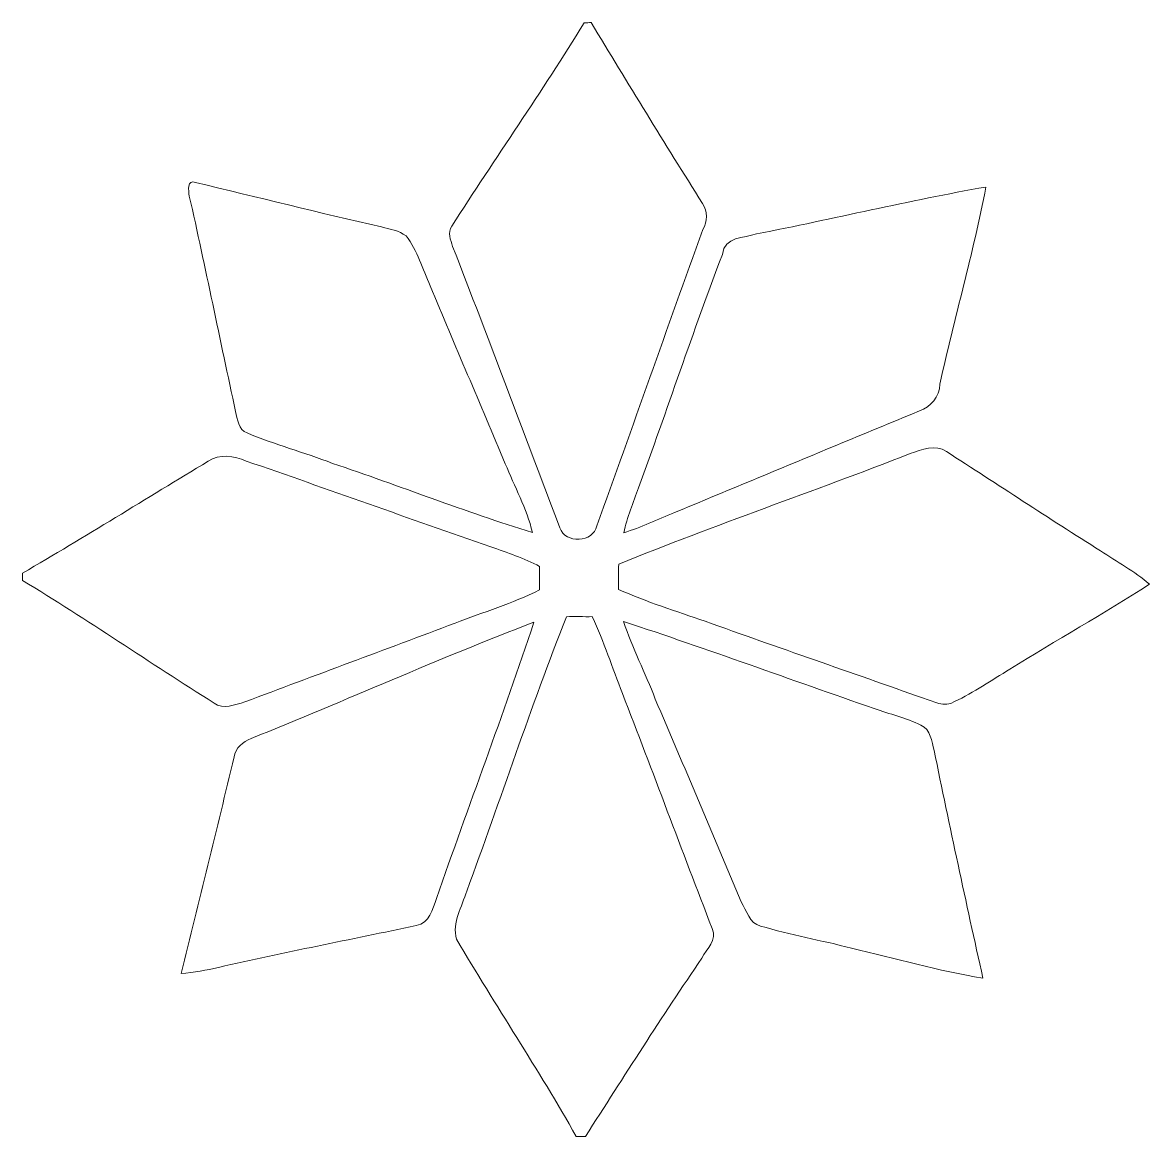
# Model space of a CAD drawing. Header units: centimetres. Extents: x -16.3 to 16.3, y -16.1 to 16.1.
# Drawn here: x -7.24 to 7.21, y -7.12 to 7.16 of the extents above; entities that cross this region are included whole.
import ezdxf

# ---------------------------------------------------------------- set-up
doc = ezdxf.new("R2010")
doc.units = ezdxf.units.CM
doc.header["$MEASUREMENT"] = 0
doc.layers.add('Layer 1', color=7, linetype='Continuous')

msp = doc.modelspace()

# ---------------------------------------------------------------- linework, layer by layer
at = {"layer": 'Layer 1', "color": 252, "lineweight": 9}
for points, knots in [([(-0.03668, 7.15452), (-0.57926, 6.27045), (-1.17792, 5.42026), (-1.73672, 4.54607), (-1.73672, 4.54607), (-1.78823, 4.46563), (-1.75189, 4.36968), (-1.72508, 4.28783), (-1.72508, 4.28783), (-1.25694, 3.08909), (-0.80539, 1.8833), (-0.34854, 0.68068), (-0.34854, 0.68068), (-0.28045, 0.46972), (0.07903, 0.48806), (0.12665, 0.70608), (0.12665, 0.70608), (0.58279, 1.97008), (1.02553, 3.24008), (1.48626, 4.50268), (1.48626, 4.50268), (1.54658, 4.60921), (1.54764, 4.73798), (1.47885, 4.83817), (1.47885, 4.83817), (0.99837, 5.60829), (0.51859, 6.37911), (0.05186, 7.15769), (0.05186, 7.15769), (0.02964, 7.15698), (-0.01446, 7.15522), (-0.03668, 7.15452), (-0.03668, 7.15452), (-0.03668, 7.15452), (-0.03668, 7.15452), (-0.03668, 7.15452)], [0, 0, 0, 0, 0.1, 0.1, 0.1, 0.1, 0.2, 0.2, 0.2, 0.2, 0.3, 0.3, 0.3, 0.3, 0.4, 0.4, 0.4, 0.4, 0.5, 0.5, 0.5, 0.5, 0.6, 0.6, 0.6, 0.6, 0.7, 0.7, 0.7, 0.7, 0.8, 0.8, 0.8, 0.8, 1, 1, 1, 1]), ([(-5.10188, 4.93272), (-4.89338, 4.01408), (-4.70887, 3.09051), (-4.50814, 2.17011), (-4.50814, 2.17011), (-4.48486, 2.07556), (-4.47357, 1.93446), (-4.36139, 1.89636), (-4.36139, 1.89636), (-4.00438, 1.74536), (-3.6269, 1.64623), (-3.26531, 1.50618), (-3.26531, 1.50618), (-2.40806, 1.21761), (-1.56492, 0.88529), (-0.70061, 0.6193), (-0.70061, 0.6193), (-0.77505, 0.92833), (-0.93133, 1.20844), (-1.04916, 1.50195), (-1.04916, 1.50195), (-1.36595, 2.26395), (-1.69933, 3.01924), (-2.01224, 3.78301), (-2.01224, 3.78301), (-2.10819, 3.99961), (-2.17734, 4.23245), (-2.32163, 4.42401), (-2.32163, 4.42401), (-2.41441, 4.48856), (-2.52835, 4.50974), (-2.6356, 4.53689), (-2.6356, 4.53689), (-3.43393, 4.71575), (-4.22663, 4.91931), (-5.02284, 5.10628), (-5.02284, 5.10628), (-5.13291, 5.15108), (-5.11316, 4.99834), (-5.10188, 4.93272), (-5.10188, 4.93272), (-5.10188, 4.93272), (-5.10188, 4.93272), (-5.10188, 4.93272)], [0, 0, 0, 0, 0.08333333, 0.08333333, 0.08333333, 0.08333333, 0.16666667, 0.16666667, 0.16666667, 0.16666667, 0.25, 0.25, 0.25, 0.25, 0.33333333, 0.33333333, 0.33333333, 0.33333333, 0.41666667, 0.41666667, 0.41666667, 0.41666667, 0.5, 0.5, 0.5, 0.5, 0.58333333, 0.58333333, 0.58333333, 0.58333333, 0.66666667, 0.66666667, 0.66666667, 0.66666667, 0.75, 0.75, 0.75, 0.75, 0.83333333, 0.83333333, 0.83333333, 0.83333333, 1, 1, 1, 1]), ([(2.17488, 4.44694), (2.01119, 4.39544), (1.75931, 4.41449), (1.73497, 4.18448), (1.73497, 4.18448), (1.35926, 3.19458), (1.02447, 2.18916), (0.66111, 1.19433), (0.66111, 1.19433), (0.5895, 1.00453), (0.51436, 0.81509), (0.46955, 0.61647), (0.46955, 0.61647), (0.69357, 0.68386), (0.90488, 0.78616), (1.12113, 0.87506), (1.12113, 0.87506), (2.16818, 1.31039), (3.21558, 1.74431), (4.26262, 2.17928), (4.26262, 2.17928), (4.40902, 2.2329), (4.51944, 2.35743), (4.52509, 2.52112), (4.52509, 2.52112), (4.70924, 3.36673), (4.95406, 4.19858), (5.11528, 5.04913), (5.11528, 5.04913), (4.13033, 4.87381), (3.15631, 4.64132), (2.17488, 4.44694), (2.17488, 4.44694), (2.17488, 4.44694), (2.17488, 4.44694), (2.17488, 4.44694)], [0, 0, 0, 0, 0.1, 0.1, 0.1, 0.1, 0.2, 0.2, 0.2, 0.2, 0.3, 0.3, 0.3, 0.3, 0.4, 0.4, 0.4, 0.4, 0.5, 0.5, 0.5, 0.5, 0.6, 0.6, 0.6, 0.6, 0.7, 0.7, 0.7, 0.7, 0.8, 0.8, 0.8, 0.8, 1, 1, 1, 1]), ([(4.1455, 1.63142), (2.90337, 1.14776), (1.64148, 0.7149), (0.40605, 0.21431), (0.40605, 0.21431), (0.40217, 0.10636), (0.40006, -0.00159), (0.40217, -0.10989), (0.40217, -0.10989), (0.76448, -0.27041), (1.14195, -0.39071), (1.51589, -0.51912), (1.51589, -0.51912), (2.44652, -0.8539), (3.38314, -1.17317), (4.31448, -1.50654), (4.31448, -1.50654), (4.43866, -1.54147), (4.58576, -1.63037), (4.71347, -1.54923), (4.71347, -1.54923), (4.96041, -1.42893), (5.18831, -1.27406), (5.42361, -1.1333), (5.42361, -1.1333), (6.01557, -0.76218), (6.62729, -0.42387), (7.21325, -0.04322), (7.21325, -0.04322), (7.0224, 0.12435), (6.79486, 0.24429), (6.58531, 0.38576), (6.58531, 0.38576), (5.92067, 0.80098), (5.26804, 1.23489), (4.60799, 1.65717), (4.60799, 1.65717), (4.46864, 1.75348), (4.28872, 1.68292), (4.1455, 1.63142), (4.1455, 1.63142), (4.1455, 1.63142), (4.1455, 1.63142), (4.1455, 1.63142)], [0, 0, 0, 0, 0.08333333, 0.08333333, 0.08333333, 0.08333333, 0.16666667, 0.16666667, 0.16666667, 0.16666667, 0.25, 0.25, 0.25, 0.25, 0.33333333, 0.33333333, 0.33333333, 0.33333333, 0.41666667, 0.41666667, 0.41666667, 0.41666667, 0.5, 0.5, 0.5, 0.5, 0.58333333, 0.58333333, 0.58333333, 0.58333333, 0.66666667, 0.66666667, 0.66666667, 0.66666667, 0.75, 0.75, 0.75, 0.75, 0.83333333, 0.83333333, 0.83333333, 0.83333333, 1, 1, 1, 1]), ([(-4.85951, 1.53405), (-5.65291, 1.05463), (-6.44066, 0.56532), (-7.24111, 0.09789), (-7.24111, 0.09789), (-7.24111, 0.07461), (-7.24111, 0.02769), (-7.24076, 0.00441), (-7.24076, 0.00441), (-6.40926, -0.49901), (-5.60775, -1.05146), (-4.78438, -1.56757), (-4.78438, -1.56757), (-4.66724, -1.65224), (-4.51414, -1.58839), (-4.3889, -1.55346), (-4.3889, -1.55346), (-3.49249, -1.21162), (-2.59009, -0.88424), (-1.69403, -0.54134), (-1.69403, -0.54134), (-1.33208, -0.40199), (-0.95708, -0.29122), (-0.60959, -0.1166), (-0.60959, -0.1166), (-0.60959, -0.01606), (-0.60924, 0.08413), (-0.60854, 0.18397), (-0.60854, 0.18397), (-0.80927, 0.28733), (-1.0227, 0.36248), (-1.23542, 0.43621), (-1.23542, 0.43621), (-2.28317, 0.79745), (-3.32528, 1.17563), (-4.37338, 1.53581), (-4.37338, 1.53581), (-4.52543, 1.59967), (-4.71558, 1.63424), (-4.85951, 1.53405), (-4.85951, 1.53405), (-4.85951, 1.53405), (-4.85951, 1.53405), (-4.85951, 1.53405)], [0, 0, 0, 0, 0.08333333, 0.08333333, 0.08333333, 0.08333333, 0.16666667, 0.16666667, 0.16666667, 0.16666667, 0.25, 0.25, 0.25, 0.25, 0.33333333, 0.33333333, 0.33333333, 0.33333333, 0.41666667, 0.41666667, 0.41666667, 0.41666667, 0.5, 0.5, 0.5, 0.5, 0.58333333, 0.58333333, 0.58333333, 0.58333333, 0.66666667, 0.66666667, 0.66666667, 0.66666667, 0.75, 0.75, 0.75, 0.75, 0.83333333, 0.83333333, 0.83333333, 0.83333333, 1, 1, 1, 1]), ([(-4.31023, -2.0216), (-4.41431, -2.06322), (-4.50814, -2.14189), (-4.52754, -2.25796), (-4.52754, -2.25796), (-4.74945, -3.18471), (-4.97594, -4.11039), (-5.20523, -5.03538), (-5.20523, -5.03538), (-5.04332, -5.0255), (-4.8842, -4.99128), (-4.72616, -4.95565), (-4.72616, -4.95565), (-3.88443, -4.76268), (-3.03565, -4.5997), (-2.1911, -4.41978), (-2.1911, -4.41978), (-2.02141, -4.39544), (-1.98472, -4.2067), (-1.9311, -4.07406), (-1.9311, -4.07406), (-1.52294, -2.88978), (-1.0735, -1.71891), (-0.68191, -0.53005), (-0.68191, -0.53005), (-1.90288, -0.99713), (-3.09668, -1.53476), (-4.31023, -2.0216), (-4.31023, -2.0216), (-4.31023, -2.0216), (-4.31023, -2.0216), (-4.31023, -2.0216)], [0, 0, 0, 0, 0.11111111, 0.11111111, 0.11111111, 0.11111111, 0.22222222, 0.22222222, 0.22222222, 0.22222222, 0.33333333, 0.33333333, 0.33333333, 0.33333333, 0.44444444, 0.44444444, 0.44444444, 0.44444444, 0.55555556, 0.55555556, 0.55555556, 0.55555556, 0.66666667, 0.66666667, 0.66666667, 0.66666667, 0.77777778, 0.77777778, 0.77777778, 0.77777778, 1, 1, 1, 1]), ([(-0.26423, -0.45985), (-0.72495, -1.61943), (-1.10842, -2.80794), (-1.5441, -3.97704), (-1.5441, -3.97704), (-1.60231, -4.17742), (-1.73813, -4.37815), (-1.67357, -4.59476), (-1.67357, -4.59476), (-1.17651, -5.44566), (-0.62335, -6.26375), (-0.14005, -7.12276), (-0.14005, -7.12276), (-0.10054, -7.12276), (-0.06067, -7.12312), (-0.02081, -7.12382), (-0.02081, -7.12382), (0.47061, -6.35724), (0.95956, -5.58853), (1.47321, -4.83641), (1.47321, -4.83641), (1.53318, -4.71964), (1.67605, -4.60111), (1.60373, -4.45894), (1.60373, -4.45894), (1.21744, -3.45529), (0.84067, -2.4474), (0.45368, -1.44375), (0.45368, -1.44375), (0.32491, -1.11566), (0.21379, -0.78017), (0.06703, -0.4595), (0.06703, -0.4595), (-0.04233, -0.46056), (-0.15628, -0.45738), (-0.26423, -0.45985), (-0.26423, -0.45985), (-0.26423, -0.45985), (-0.26423, -0.45985), (-0.26423, -0.45985)], [0, 0, 0, 0, 0.09090909, 0.09090909, 0.09090909, 0.09090909, 0.18181818, 0.18181818, 0.18181818, 0.18181818, 0.27272727, 0.27272727, 0.27272727, 0.27272727, 0.36363636, 0.36363636, 0.36363636, 0.36363636, 0.45454545, 0.45454545, 0.45454545, 0.45454545, 0.54545455, 0.54545455, 0.54545455, 0.54545455, 0.63636364, 0.63636364, 0.63636364, 0.63636364, 0.72727273, 0.72727273, 0.72727273, 0.72727273, 0.81818182, 0.81818182, 0.81818182, 0.81818182, 1, 1, 1, 1]), ([(0.46885, -0.52123), (0.57962, -0.86202), (0.74648, -1.18128), (0.87454, -1.51571), (0.87454, -1.51571), (1.24743, -2.38072), (1.61044, -3.24997), (1.97697, -4.11745), (1.97697, -4.11745), (2.04365, -4.22787), (2.08281, -4.39191), (2.22533, -4.42578), (2.22533, -4.42578), (2.6088, -4.54043), (3.00356, -4.60887), (3.39055, -4.71047), (3.39055, -4.71047), (3.95253, -4.83888), (4.5078, -5.00222), (5.07754, -5.09394), (5.07754, -5.09394), (4.85846, -4.12274), (4.65244, -3.14872), (4.45065, -2.17435), (4.45065, -2.17435), (4.42172, -2.06111), (4.40549, -1.90483), (4.28167, -1.8505), (4.28167, -1.8505), (4.09187, -1.75525), (3.88127, -1.70974), (3.68265, -1.63813), (3.68265, -1.63813), (2.61127, -1.2663), (1.54588, -0.87648), (0.46885, -0.52123)], [0, 0, 0, 0, 0.1, 0.1, 0.1, 0.1, 0.2, 0.2, 0.2, 0.2, 0.3, 0.3, 0.3, 0.3, 0.4, 0.4, 0.4, 0.4, 0.5, 0.5, 0.5, 0.5, 0.6, 0.6, 0.6, 0.6, 0.7, 0.7, 0.7, 0.7, 0.8, 0.8, 0.8, 0.8, 1, 1, 1, 1])]:
    msp.add_open_spline(points, degree=3, knots=knots, dxfattribs=at)

doc.saveas('drawing.dxf')
